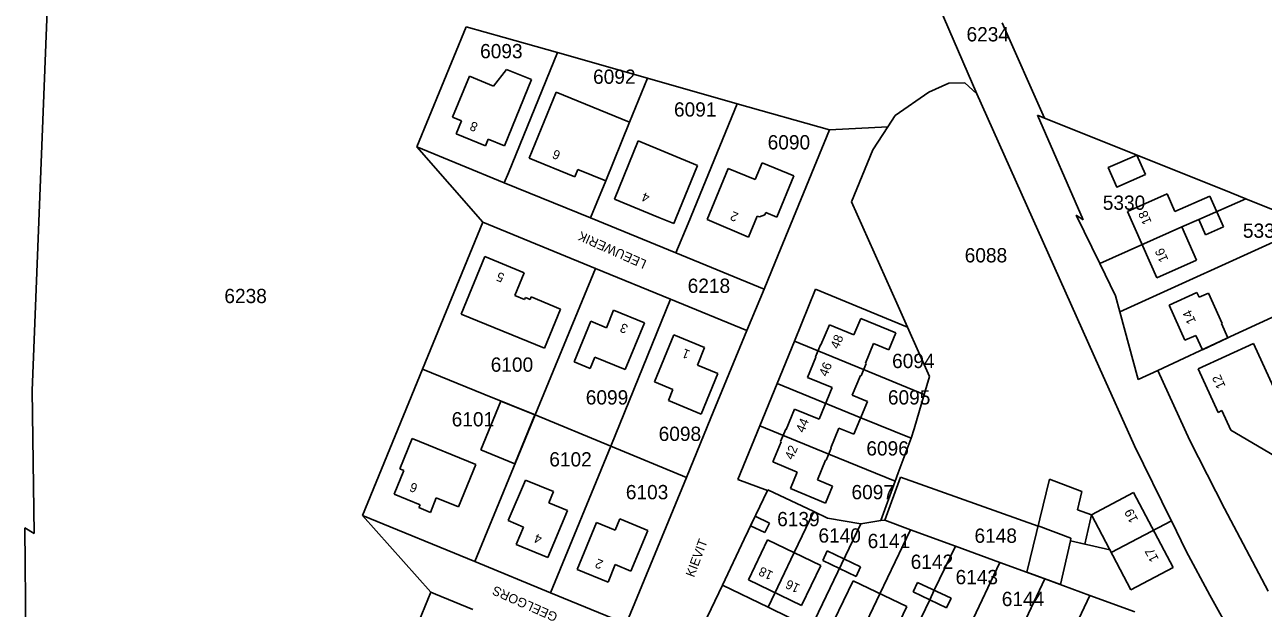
# Model space of a CAD drawing. Extents: x 191922 to 199923, y 328959 to 333350.
# Drawn here: x 196040.6 to 196274.9, y 331521.4 to 331631.7 of the extents above; entities that cross this region are included whole.
import ezdxf

# ---------------------------------------------------------------- set-up
doc = ezdxf.new("R2010")
doc.units = 0
for name, color, linetype in [('bestemmingsplangebied', 7, 'Continuous'), ('enkelbestemming', 7, 'Continuous'), ('Level 18', 7, 'Continuous'), ('Level 6', 7, 'Continuous'), ('maatvoering - maximum aantal wooneenheden', 7, 'Continuous'), ('Maatvoering_symbolen', 7, 'Continuous'), ('recreatiewoning', 7, 'Continuous')]:
    doc.layers.add(name, color=color, linetype=linetype)

msp = doc.modelspace()

# ---------------------------------------------------------------- linework, layer by layer
at = {"layer": 'bestemmingsplangebied'}
for p, q in [((196044.9, 331635.98), (196042.02, 331562.53)), ((196044.9, 331635.98), (196042.02, 331562.53)), ((196042.02, 331562.53), (196042.42, 331535.54)), ((196042.02, 331562.53), (196042.42, 331535.54)), ((196040.63, 331536.57), (196041.27, 331464.53)), ((196042.42, 331535.54), (196040.63, 331536.57)), ((196040.63, 331536.57), (196041.27, 331464.53)), ((196042.42, 331535.54), (196040.63, 331536.57))]:
    msp.add_line(p, q, dxfattribs=at)
at = {"layer": 'Level 18'}
msp.add_lwpolyline([(196251.03, 331607.09), (196245.59, 331604.73), (196247.2, 331601.03), (196252.64, 331603.39)], dxfattribs=at)
at = {"layer": 'Level 6'}
for p, q in [((196210.87, 331641.6), (196220.74, 331618.67)), ((196225.51, 331632.1), (196233.55, 331614.1)), ((196114.8, 331608.63), (196124.11, 331631.37)), ((196124.11, 331631.37), (196131.32, 331629.32)), ((196131.32, 331629.32), (196141.42, 331626.46)), ((196132.12, 331603.75), (196141.42, 331626.46)), ((196141.42, 331626.46), (196158.46, 331621.62)), ((196155.06, 331613.3), (196158.46, 331621.62)), ((196158.46, 331621.62), (196175.4, 331616.81)), ((196215.46, 331620.67), (196211.64, 331618.98)), ((196218.49, 331620.78), (196215.46, 331620.67)), ((196220.74, 331618.67), (196218.49, 331620.78)), ((196211.64, 331618.98), (196205.28, 331614.55)), ((196243.82, 331567.12), (196220.74, 331618.67)), ((196175.4, 331616.81), (196166.12, 331594.12)), ((196175.4, 331616.81), (196192.84, 331611.86)), ((196150.53, 331602.23), (196155.06, 331613.3)), ((196205.28, 331614.55), (196203.9, 331612.44)), ((196240.86, 331594.87), (196232.2, 331614.64)), ((196232.2, 331614.64), (196233.55, 331614.1)), ((196233.55, 331614.1), (196267.45, 331600.49)), ((196192.84, 331611.86), (196182.58, 331586.82)), ((196203.9, 331612.44), (196192.84, 331611.86)), ((196203.9, 331612.44), (196201.05, 331608.08)), ((196131.35, 331601.86), (196114.8, 331608.63)), ((196127.31, 331594.41), (196114.8, 331608.63)), ((196201.05, 331608.08), (196197.02, 331598.24)), ((196131.35, 331601.86), (196132.12, 331603.75)), ((196147.65, 331595.19), (196131.35, 331601.86)), ((196148.86, 331598.14), (196150.53, 331602.23)), ((196262.72, 331594.93), (196271.65, 331598.81)), ((196267.45, 331600.49), (196271.65, 331598.81)), ((196271.65, 331598.81), (196283.91, 331593.89)), ((196147.65, 331595.19), (196148.86, 331598.14)), ((196197.02, 331598.24), (196205.59, 331579.09)), ((196127.31, 331594.41), (196115.87, 331566.57)), ((196148.59, 331585.65), (196127.31, 331594.41)), ((196163.79, 331588.58), (196147.65, 331595.19)), ((196166.12, 331594.12), (196163.79, 331588.58)), ((196239.55, 331595.73), (196244.01, 331586.58)), ((196239.55, 331595.73), (196240.86, 331594.87)), ((196259.52, 331593.51), (196262.72, 331594.93)), ((196244.01, 331586.58), (196259.52, 331593.51)), ((196247.81, 331577.43), (196283.91, 331593.89)), ((196180.5, 331581.74), (196163.79, 331588.58)), ((196148.59, 331585.65), (196137.19, 331557.95)), ((196162.8, 331579.81), (196148.59, 331585.65)), ((196182.58, 331586.82), (196180.5, 331581.74)), ((196244.01, 331586.58), (196247, 331580.44)), ((196177.22, 331573.88), (196180.5, 331581.74)), ((196186.23, 331571.9), (196190.25, 331581.7)), ((196190.25, 331581.7), (196207.63, 331574.55)), ((196247.81, 331577.43), (196247, 331580.44)), ((196162.8, 331579.81), (196151.53, 331552.01)), ((196177.22, 331573.88), (196162.8, 331579.81)), ((196205.59, 331579.09), (196207.63, 331574.55)), ((196251.25, 331564.63), (196247.81, 331577.43)), ((196267.94, 331572.39), (196277.35, 331576.75)), ((196170.44, 331557.37), (196177.22, 331573.88)), ((196207.63, 331574.55), (196211.76, 331565.22)), ((196182.95, 331563.91), (196186.23, 331571.9)), ((196199.3, 331566.51), (196186.23, 331571.9)), ((196254.96, 331566.35), (196267.94, 331572.39)), ((196104.49, 331538.91), (196115.87, 331566.57)), ((196127.5, 331561.87), (196115.87, 331566.57)), ((196210.76, 331561.8), (196199.3, 331566.51)), ((196250.57, 331552.07), (196243.82, 331567.12)), ((196254.96, 331566.35), (196251.25, 331564.63)), ((196254.96, 331566.35), (196261.04, 331553.09)), ((196179.67, 331555.9), (196182.95, 331563.91)), ((196198.77, 331557.37), (196182.95, 331563.91)), ((196211.76, 331565.22), (196210.76, 331561.8)), ((196137.19, 331557.95), (196127.5, 331561.87)), ((196210.76, 331561.8), (196208.86, 331555.28)), ((196137.19, 331557.95), (196125.77, 331530.19)), ((196137.19, 331557.95), (196151.53, 331552.01)), ((196165.82, 331546.1), (196170.44, 331557.37)), ((196208.32, 331553.56), (196198.77, 331557.37)), ((196175.5, 331545.75), (196179.67, 331555.9)), ((196192.72, 331550.53), (196179.67, 331555.9)), ((196208.86, 331555.28), (196208.32, 331553.56)), ((196151.53, 331552.01), (196140.1, 331524.3)), ((196151.53, 331552.01), (196165.82, 331546.1)), ((196208.32, 331553.56), (196205.86, 331547)), ((196250.57, 331552.07), (196257.44, 331538.09)), ((196261.04, 331553.09), (196267.62, 331540.25)), ((196205.29, 331545.4), (196192.72, 331550.53)), ((196165.82, 331546.1), (196154.43, 331518.41)), ((196181.13, 331543.67), (196175.5, 331545.75)), ((196205.29, 331545.4), (196202.6, 331537.96)), ((196203.34, 331538.01), (196206.29, 331546.14)), ((196205.86, 331547), (196205.29, 331545.4)), ((196232.34, 331536.9), (196206.29, 331546.14)), ((196176.74, 331534.47), (196181.13, 331543.67)), ((196181.13, 331543.67), (196181.19, 331543.8)), ((196181.19, 331543.8), (196189.89, 331539.67)), ((196267.62, 331540.25), (196275.88, 331524.63)), ((196125.77, 331530.19), (196104.49, 331538.91)), ((196117.42, 331524.43), (196104.49, 331538.91)), ((196186.2, 331531.89), (196189.89, 331539.67)), ((196189.89, 331539.67), (196192.49, 331538.43)), ((196192.49, 331538.43), (196198.78, 331537.37)), ((196198.78, 331537.37), (196202.6, 331537.96)), ((196202.6, 331537.96), (196203.34, 331538.01)), ((196208.2, 331536.23), (196203.34, 331538.01)), ((196246.18, 331531.93), (196257.54, 331537.9)), ((196257.54, 331537.9), (196257.44, 331538.09)), ((196260.36, 331532.15), (196257.54, 331537.9)), ((196189.33, 331517.63), (196198.78, 331537.37)), ((196202.42, 331524.13), (196208.2, 331536.23)), ((196216.68, 331533.13), (196208.2, 331536.23)), ((196232.34, 331536.9), (196232.36, 331536.99)), ((196238.55, 331534.6), (196232.36, 331536.99)), ((196172.6, 331525.76), (196176.74, 331534.47)), ((196238.55, 331534.6), (196238.44, 331534.11)), ((196245.93, 331532.4), (196238.44, 331534.11)), ((196181.24, 331521.57), (196186.2, 331531.89)), ((196212.69, 331524.77), (196216.68, 331533.13)), ((196225.11, 331530.04), (196216.68, 331533.13)), ((196245.93, 331532.4), (196246.18, 331531.93)), ((196264.82, 331523.87), (196260.36, 331532.15)), ((196140.1, 331524.3), (196125.77, 331530.19)), ((196219.5, 331518.19), (196225.11, 331530.04)), ((196233.61, 331526.93), (196225.11, 331530.04)), ((196228.95, 331517.01), (196233.61, 331526.93)), ((196242.13, 331523.81), (196233.61, 331526.93)), ((196117.42, 331524.43), (196115.16, 331518.87)), ((196117.42, 331524.43), (196118.34, 331524.05)), ((196125.42, 331521.12), (196118.34, 331524.05)), ((196154.43, 331518.41), (196140.1, 331524.3)), ((196172.6, 331525.76), (196169.01, 331518.22)), ((196181.24, 331521.57), (196172.6, 331525.76)), ((196197.44, 331513.79), (196202.42, 331524.13)), ((196211.84, 331522.97), (196212.69, 331524.77)), ((196270.71, 331513.35), (196264.82, 331523.87)), ((196181.24, 331521.57), (196189.33, 331517.63)), ((196205.57, 331509.91), (196211.84, 331522.97)), ((196234.89, 331508.62), (196242.13, 331523.81)), ((196250.62, 331520.7), (196242.13, 331523.81))]:
    msp.add_line(p, q, dxfattribs=at)
at = {"layer": 'recreatiewoning'}
for p, q in [((196131.76, 331623.29), (196129.29, 331620.1)), ((196136.51, 331621.37), (196131.76, 331623.29)), ((196124.79, 331621.99), (196121.57, 331614.29)), ((196129.29, 331620.1), (196124.79, 331621.99)), ((196131.36, 331608.83), (196136.51, 331621.37)), ((196136.07, 331606.53), (196141.18, 331618.99)), ((196141.18, 331618.99), (196155.06, 331613.3)), ((196121.57, 331614.29), (196123.24, 331613.59)), ((196123.24, 331613.59), (196122.21, 331611.12)), ((196155.06, 331613.3), (196150.53, 331602.23)), ((196122.21, 331611.12), (196127.78, 331608.82)), ((196127.78, 331608.82), (196128.32, 331610.12)), ((196128.32, 331610.12), (196131.36, 331608.83)), ((196152.17, 331598.77), (196156.69, 331609.78)), ((196156.69, 331609.78), (196167.92, 331605.13)), ((196144.68, 331602.98), (196136.07, 331606.53)), ((196251.03, 331607.09), (196245.59, 331604.73)), ((196252.64, 331603.39), (196251.03, 331607.09)), ((196145.25, 331604.37), (196144.68, 331602.98)), ((196150.53, 331602.23), (196145.25, 331604.37)), ((196167.92, 331605.13), (196163.8, 331595.07)), ((196169.7, 331594.88), (196173.69, 331604.54)), ((196173.69, 331604.54), (196178.82, 331602.44)), ((196178.82, 331602.44), (196180.11, 331605.6)), ((196180.11, 331605.6), (196186.13, 331603.14)), ((196245.59, 331604.73), (196247.2, 331601.03)), ((196186.13, 331603.14), (196182.91, 331595.37)), ((196247.2, 331601.03), (196252.64, 331603.39)), ((196249.23, 331596.44), (196256.73, 331599.76)), ((196256.73, 331599.76), (196258.22, 331596.41)), ((196258.22, 331596.41), (196264.83, 331599.33)), ((196264.83, 331599.33), (196267.39, 331593.54)), ((196160.61, 331595.3), (196152.17, 331598.77)), ((196249.23, 331596.44), (196254.8, 331583.89)), ((196163.41, 331594.13), (196160.61, 331595.3)), ((196163.8, 331595.07), (196163.41, 331594.13)), ((196177.57, 331591.56), (196169.7, 331594.88)), ((196179.19, 331595.56), (196177.57, 331591.56)), ((196179.64, 331595.39), (196179.19, 331595.56)), ((196180.64, 331595.78), (196179.64, 331595.39)), ((196180.85, 331596.23), (196180.64, 331595.78)), ((196182.91, 331595.37), (196180.85, 331596.23)), ((196262.72, 331594.93), (196259.52, 331593.51)), ((196264, 331592.03), (196262.72, 331594.93)), ((196259.52, 331593.51), (196262.31, 331587.22)), ((196267.39, 331593.54), (196264, 331592.03)), ((196123.2, 331577.01), (196127.65, 331587.88)), ((196127.65, 331587.88), (196135.08, 331584.83)), ((196262.31, 331587.22), (196254.8, 331583.89)), ((196135.08, 331584.83), (196133.34, 331580.53)), ((196133.34, 331580.53), (196135.18, 331579.76)), ((196135.18, 331579.76), (196135.35, 331580.16)), ((196135.35, 331580.16), (196136.27, 331579.78)), ((196136.27, 331579.78), (196136.46, 331580.25)), ((196136.46, 331580.25), (196142, 331577.96)), ((196257.1, 331578.72), (196262.36, 331581.11)), ((196262.36, 331581.11), (196262.78, 331580.19)), ((196262.78, 331580.19), (196264.55, 331581)), ((196264.55, 331581), (196267.15, 331575.25)), ((196142, 331577.96), (196138.97, 331570.54)), ((196152.02, 331577.77), (196150.67, 331574.44)), ((196157.86, 331575.38), (196152.02, 331577.77)), ((196257.1, 331578.72), (196260.12, 331572.06)), ((196138.97, 331570.54), (196123.2, 331577.01)), ((196147.7, 331575.68), (196144.54, 331568.01)), ((196150.67, 331574.44), (196147.7, 331575.68)), ((196154.19, 331566.51), (196157.86, 331575.38)), ((196197.46, 331573.11), (196198.77, 331576.2)), ((196198.77, 331576.2), (196205.41, 331573.46)), ((196163.4, 331573.09), (196159.76, 331564.23)), ((196169.24, 331570.7), (196163.4, 331573.09)), ((196191.25, 331571.18), (196192.85, 331575.01)), ((196192.85, 331575.01), (196197.46, 331573.11)), ((196205.41, 331573.46), (196204.08, 331570.23)), ((196267.15, 331575.25), (196267.05, 331575.21)), ((196267.05, 331575.21), (196268.24, 331572.52)), ((196167.88, 331567.37), (196169.24, 331570.7)), ((196190.21, 331568.9), (196191.16, 331571.22)), ((196191.16, 331571.22), (196191.25, 331571.18)), ((196201.22, 331571.43), (196199.69, 331567.73)), ((196204.08, 331570.23), (196201.22, 331571.43)), ((196262.15, 331572.99), (196260.12, 331572.06)), ((196262.15, 331572.99), (196263.41, 331570.28)), ((196262.6, 331566.64), (196273.07, 331571.46)), ((196263.41, 331570.28), (196268.24, 331572.52)), ((196273.07, 331571.46), (196276.86, 331563.22)), ((196147.59, 331566.75), (196148.48, 331568.86)), ((196148.48, 331568.86), (196154.19, 331566.51)), ((196188.72, 331565.02), (196190.3, 331568.85)), ((196190.3, 331568.85), (196190.21, 331568.9)), ((196144.54, 331568.01), (196147.59, 331566.75)), ((196171.77, 331565.77), (196167.88, 331567.37)), ((196199.78, 331567.68), (196198.83, 331565.36)), ((196199.69, 331567.73), (196199.78, 331567.68)), ((196262.6, 331566.64), (196266.39, 331558.4)), ((196159.76, 331564.23), (196163.26, 331562.78)), ((196168.58, 331558.09), (196171.77, 331565.77)), ((196193.36, 331563.12), (196188.72, 331565.02)), ((196198.73, 331565.4), (196197.17, 331561.66)), ((196198.83, 331565.36), (196198.73, 331565.4)), ((196163.26, 331562.78), (196162.38, 331560.66)), ((196190.89, 331557.11), (196193.36, 331563.12)), ((196197.17, 331561.66), (196200.04, 331560.47)), ((196126.9, 331551.34), (196130.68, 331560.57)), ((196130.68, 331560.57), (196137.15, 331557.93)), ((196162.38, 331560.66), (196168.58, 331558.09)), ((196184.67, 331555.2), (196186.26, 331559.02)), ((196186.26, 331559.02), (196190.89, 331557.11)), ((196200.04, 331560.47), (196197.5, 331554.27)), ((196137.15, 331557.93), (196133.37, 331548.7)), ((196266.39, 331558.4), (196267.1, 331558.75)), ((196267.1, 331558.75), (196268.78, 331555.07)), ((196183.62, 331552.91), (196184.58, 331555.23)), ((196184.58, 331555.23), (196184.67, 331555.2)), ((196194.63, 331555.46), (196193.1, 331551.73)), ((196197.5, 331554.27), (196194.63, 331555.46)), ((196268.78, 331555.07), (196312.56, 331529.26)), ((196111.58, 331547.73), (196113.91, 331553.47)), ((196113.91, 331553.47), (196125.96, 331548.54)), ((196182.15, 331549.04), (196183.71, 331552.87)), ((196183.71, 331552.87), (196183.62, 331552.91)), ((196133.37, 331548.7), (196126.9, 331551.34)), ((196193.19, 331551.68), (196192.24, 331549.36)), ((196193.1, 331551.73), (196193.19, 331551.68)), ((196110.5, 331542.95), (196112.32, 331547.42)), ((196112.32, 331547.42), (196111.58, 331547.73)), ((196125.96, 331548.54), (196122.7, 331540.56)), ((196186.77, 331547.13), (196182.15, 331549.04)), ((196192.13, 331549.38), (196190.6, 331545.66)), ((196192.24, 331549.36), (196192.13, 331549.38)), ((196135.37, 331545.62), (196132.09, 331538)), ((196140.65, 331543.44), (196135.37, 331545.62)), ((196185.48, 331544.03), (196186.77, 331547.13)), ((196190.6, 331545.66), (196193.45, 331544.47)), ((196234.5, 331545.76), (196230.21, 331528.17)), ((196240.59, 331543.47), (196234.5, 331545.76)), ((196115.4, 331540.94), (196110.5, 331542.95)), ((196139.78, 331541.33), (196140.65, 331543.44)), ((196192.14, 331541.27), (196185.48, 331544.03)), ((196193.45, 331544.47), (196192.14, 331541.27)), ((196240.59, 331543.47), (196239.79, 331539.99)), ((196250.41, 331543.25), (196242.43, 331539.05)), ((196250.41, 331543.25), (196257.88, 331529.06)), ((196115.18, 331540.4), (196115.4, 331540.94)), ((196117.4, 331539.49), (196115.18, 331540.4)), ((196118.46, 331542.25), (196117.4, 331539.49)), ((196122.7, 331540.56), (196118.46, 331542.25)), ((196143.29, 331539.87), (196139.78, 331541.33)), ((196132.09, 331538), (196135.01, 331536.74)), ((196139.61, 331530.99), (196143.29, 331539.87)), ((196152.31, 331536.13), (196153.2, 331538.27)), ((196153.2, 331538.27), (196158.47, 331536.09)), ((196177.93, 331536.97), (196178.79, 331538.77)), ((196178.79, 331538.77), (196181.49, 331537.48)), ((196242.43, 331539.05), (196239.79, 331539.99)), ((196241.17, 331533.49), (196242.43, 331539.05)), ((196249.89, 331524.86), (196242.43, 331539.05)), ((196135.01, 331536.74), (196133.6, 331533.45)), ((196145.15, 331528.71), (196148.8, 331537.58)), ((196148.8, 331537.58), (196152.31, 331536.13)), ((196158.47, 331536.09), (196155.31, 331528.41)), ((196180.63, 331535.68), (196177.93, 331536.97)), ((196181.49, 331537.48), (196180.63, 331535.68)), ((196133.6, 331533.45), (196139.61, 331530.99)), ((196177.52, 331526.74), (196181.17, 331534.3)), ((196181.17, 331534.3), (196191.24, 331529.48)), ((196238.44, 331534.11), (196236.54, 331525.85)), ((196238.44, 331534.11), (196241.17, 331533.49)), ((196191.59, 331530.43), (196192.45, 331532.23)), ((196192.45, 331532.23), (196198.76, 331529.21)), ((196151, 331526.3), (196145.15, 331528.71)), ((196152.35, 331529.64), (196151, 331526.3)), ((196155.31, 331528.41), (196152.35, 331529.64)), ((196191.24, 331529.48), (196187.6, 331521.9)), ((196197.9, 331527.4), (196191.59, 331530.43)), ((196198.76, 331529.21), (196197.9, 331527.4)), ((196257.88, 331529.06), (196249.89, 331524.86)), ((196187.6, 331521.9), (196177.52, 331526.74)), ((196193.71, 331518.98), (196197.36, 331526.55)), ((196197.36, 331526.55), (196207.48, 331521.71)), ((196208.68, 331524.48), (196209.54, 331526.27)), ((196209.54, 331526.27), (196215.86, 331523.27)), ((196230.21, 331528.17), (196236.54, 331525.85)), ((196215, 331521.47), (196208.68, 331524.48)), ((196207.48, 331521.71), (196203.83, 331514.12)), ((196215.86, 331523.27), (196215, 331521.47))]:
    msp.add_line(p, q, dxfattribs=at)

# ---------------------------------------------------------------- texts
at = {"layer": 'enkelbestemming'}
for s, p in [('6234', (196218.79, 331628.59)), ('6093', (196126.77, 331625.4)), ('6092', (196148.14, 331620.57)), ('6091', (196163.45, 331614.37)), ('6090', (196181.17, 331608.16)), ('5330', (196244.57, 331596.73)), ('5331', (196271.08, 331591.44)), ('6088', (196218.45, 331586.79)), ('6218', (196166.04, 331581.02)), ('6238', (196078.39, 331579.09)), ('6100', (196128.78, 331566.11)), ('6094', (196204.71, 331566.8)), ('6099', (196146.76, 331559.91)), ('6095', (196203.92, 331559.91)), ('6101', (196121.4, 331555.77)), ('6098', (196160.55, 331553.02)), ('6096', (196199.84, 331550.26)), ('6102', (196139.86, 331548.19)), ('6103', (196154.34, 331541.99)), ('6097', (196197.03, 331541.99)), ('6139', (196182.97, 331536.89)), ('6140', (196190.78, 331533.79)), ('6148', (196220.3, 331533.75)), ('6141', (196200.09, 331532.75)), ('6142', (196208.23, 331528.82)), ('6143', (196216.72, 331525.92)), ('6144', (196225.46, 331521.78))]:
    msp.add_text(s, height=2.7, dxfattribs=at).set_placement(p)
at = {"layer": 'maatvoering - maximum aantal wooneenheden'}
for s, rotation, p in [('8', 157.5388, (196126.5, 331613.03)), ('6', 157.5918, (196142.13, 331607.71)), ('4', 157.6979, (196159.02, 331599.63)), ('2', 157.1552, (196175.78, 331596.01)), ('18', 113.8985, (196253.86, 331594.4)), ('16', 113.8985, (196257.01, 331587.29)), ('5', 157.6979, (196131.53, 331584.55)), ('14', 114.3585, (196262.25, 331575.59)), ('3', 157.7727, (196154.91, 331574.86)), ('48', 67.336, (196194.56, 331570.27)), ('1', 157.7727, (196166.64, 331570.03)), ('46', 67.6448, (196192.41, 331565.06)), ('12', 114.7191, (196267.85, 331563.37)), ('44', 67.5169, (196188.04, 331554.44)), ('42', 67.9005, (196185.94, 331549.33)), ('6', 157.7727, (196115.11, 331544.74)), ('19', 117.7452, (196251.32, 331538.09)), ('4', 157.6979, (196138.65, 331535.06)), ('17', 117.7452, (196255.21, 331530.68)), ('2', 157.5918, (196150.21, 331530.3)), ('18', 154.3838, (196182.37, 331528.18)), ('16', 154.3838, (196187.45, 331525.74))]:
    msp.add_text(s, height=1.75, rotation=rotation, dxfattribs=at).set_placement(p)
at = {"layer": 'Maatvoering_symbolen'}
for s, rotation, p in [('LEEUWERIK', 156.0259, (196158.4, 331587.11)), ('KIEVIT', 69.3701, (196167.23, 331527.11)), ('GEELGORS', 156.0259, (196141.6, 331520.33))]:
    msp.add_text(s, height=1.75, rotation=rotation, dxfattribs=at).set_placement(p)

doc.saveas('drawing.dxf')
